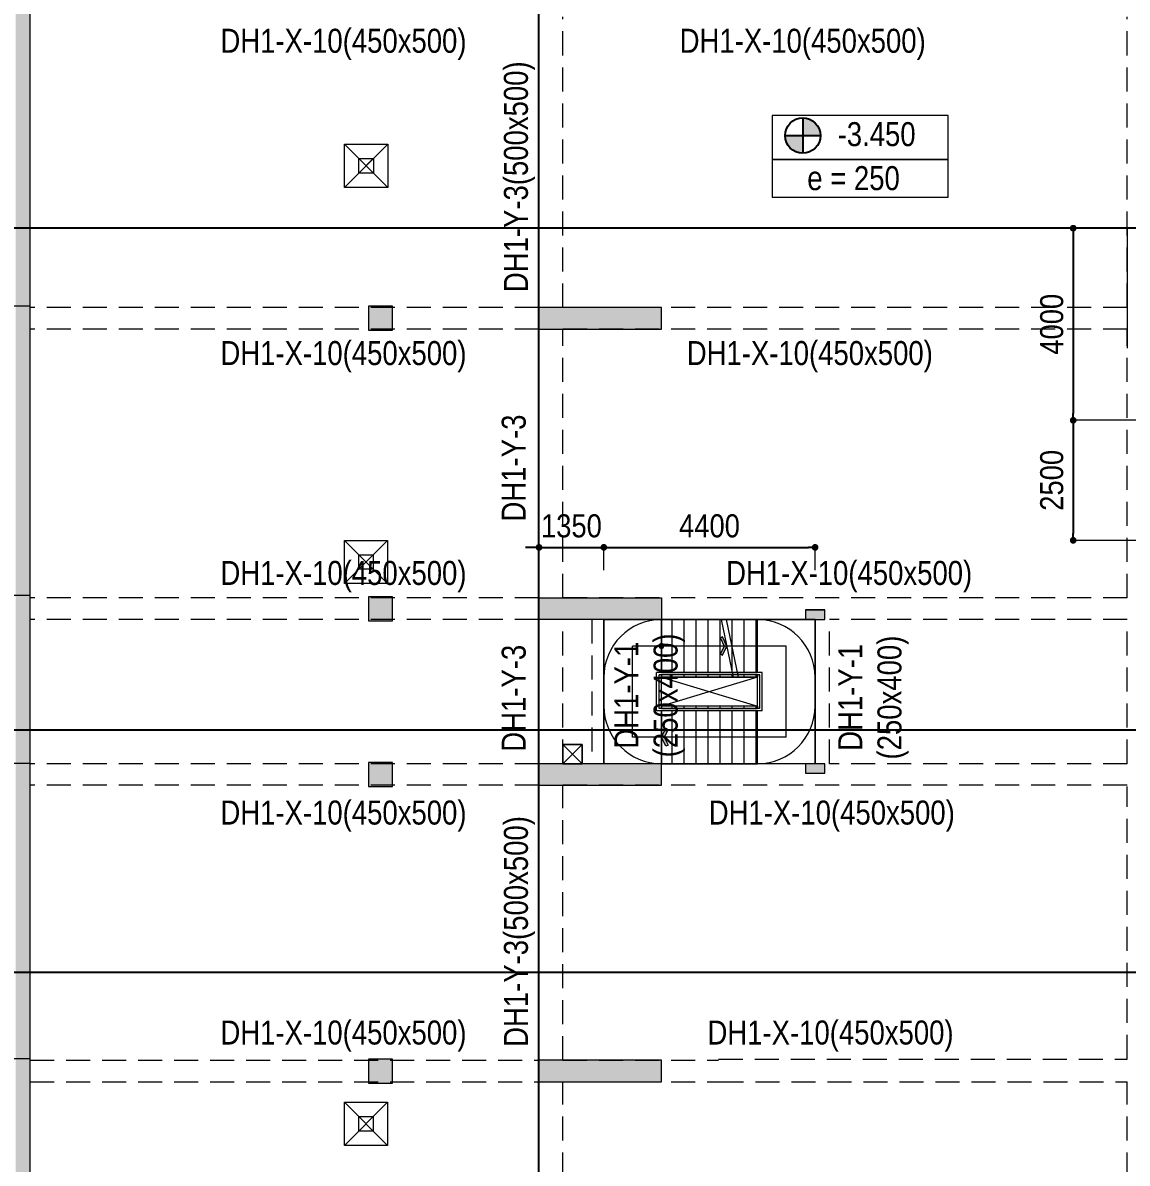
# Model space of a CAD drawing. Header units: millimetres. Extents: x 3718783 to 4027851, y 882487 to 1100782.
# Drawn here: x 3783429 to 3806429, y 1039626 to 1063373 of the extents above; entities that cross this region are included whole.
import ezdxf
from ezdxf.enums import TextEntityAlignment as Align

# ---------------------------------------------------------------- set-up
doc = ezdxf.new("R2010")
doc.units = ezdxf.units.MM
doc.header["$LTSCALE"] = 200
doc.header["$MEASUREMENT"] = 0
for name, pattern in [('CHG_XX_Damsan_Ham 1$0$HIDDEN', [0.375, 0.25, -0.125]), ('CHG_XX_Luoi truc$0$MB_Luoi truc$0$Center101', [13, 10, -1, 1, -1]), ('HIDDEN', [0.375, 0.25, -0.125])]:
    doc.linetypes.add(name, pattern=pattern)
doc.layers.get('Defpoints').update_dxf_attribs({"color": 14, "lineweight": 0})
for name, color, linetype, lineweight in [('$0$DBAO', 3, 'Continuous', 13), ('$0$TTP-TEXT', 30, 'Continuous', 5), ('CHG_XX_Cot_Ham 1$0$Ap0302_PC', 150, 'Continuous', 9), ('CHG_XX_Cot_Ham 1$0$Ap0302_PC @ 1', 150, 'Continuous', 9), ('CHG_XX_Cot_Ham 1$0$Ap0302_PC @ 150', 150, 'Continuous', 9), ('CHG_XX_Cot_Ham 1$0$Ap0311_H', 8, 'Continuous', 15), ('CHG_XX_Cot_Ham 1$0$KTV', 47, 'Continuous', 9), ('CHG_XX_Cot_Ham 1$0$S_Concrete_Cont_2 Normal', 2, 'Continuous', 13), ('CHG_XX_Damsan_Ham 1$0$CHUTO', 51, 'Continuous', 15), ('CHG_XX_Damsan_Ham 1$0$DGIONG', 4, 'Continuous', 13), ('CHG_XX_Damsan_Ham 1$0$DMo', 254, 'CHG_XX_Damsan_Ham 1$0$HIDDEN', 9), ('CHG_XX_Damsan_Ham 1$0$Star Lo Mo', 5, 'Continuous', 13), ('CHG_XX_Damsan_Ham 1$0$tam cap ram', 8, 'Continuous', 5), ('Dim 200', 1, 'Continuous', 5), ('DMo', 254, 'HIDDEN', 9), ('TEXT P Y', 2, 'Continuous', 15)]:
    doc.layers.add(name, color=color, linetype=linetype, lineweight=lineweight)
for name, color, linetype in [('$0$GHI CHU', 7, 'Continuous'), ('CHG_XX_Cot_Ham 1$0$mb_cot tang 1-3$0$Concrete Line', 6, 'Continuous'), ('CHG_XX_Luoi truc$0$Grid', 34, 'Continuous'), ('CHG_XX_Luoi truc$0$Grid Line', 251, 'CHG_XX_Luoi truc$0$MB_Luoi truc$0$Center101'), ('mb_cot tang 1-3$0$Concrete Line', 6, 'Continuous'), ('TEXT P X', 1, 'Continuous')]:
    doc.layers.add(name, color=color, linetype=linetype)
doc.styles.add('$0$TTP-HelCon', font='VHELVCN_0.TTF')
doc.styles.add('CHG_XX_Damsan_Ham 1$0$MB Ham 1$0$VNI-HelveC', font='VHELVCN_0.TTF')
doc.styles.add('CHG_XX_Luoi truc$0$MB_Luoi truc$0$Grid A-F$0$VNI-HelveCB', font='VHELVCB_0.TTF')
doc.styles.add('MB_Luoi truc$0$Arial_C', font='arial.ttf', dxfattribs={"width": 0.85})
doc.styles.add('TTP-HelCon', font='VHELVCN_0.TTF')
doc.dimstyles.new('200', dxfattribs={"dimscale": 200, "dimtxt": 2.4, "dimasz": 0.7, "dimexe": 0.0003, "dimexo": 0, "dimgap": 1, "dimtad": 1, "dimdec": 0, "dimzin": 12, "dimdsep": 46, "dimtxsty": 'MB_Luoi truc$0$Arial_C', "dimblk": 'MB_Luoi truc$0$_Dot', "dimcen": 0.5, "dimclrd": 256, "dimclre": 8, "dimclrt": 1, "dimadec": 0, "dimazin": 0, "dimtfac": 1, "dimtdec": 0, "dimtix": 1, "dimtmove": 2, "dimatfit": 3, "dimldrblk": 'MB_Luoi truc$0$HTT Arrow 30', "dimfxl": 1, "dimtolj": 1, "dimtzin": 0, "dimlwe": -1, "dimarcsym": 0})

# ---------------------------------------------------------------- blocks, each defined once
blk = doc.blocks.new('*U402')
at = {"layer": 'CHG_XX_Luoi truc$0$Grid Line'}
blk.add_line((0, 0), (0, 608), dxfattribs=at)
at = {"layer": 'CHG_XX_Luoi truc$0$Grid', "lineweight": -2, "style": 'CHG_XX_Luoi truc$0$MB_Luoi truc$0$Grid A-F$0$VNI-HelveCB'}
for tag, p in [('GRIDSUB', (0, 617)), ('GRID', (0, -9))]:
    blk.add_attdef(tag, text='', height=5, dxfattribs=at).set_placement(p, align=Align.MIDDLE)
blk = doc.blocks.new('*U403')
at = {"layer": 'CHG_XX_Luoi truc$0$Grid Line'}
blk.add_line((0, 0), (0, 438), dxfattribs=at)
at = {"layer": 'CHG_XX_Luoi truc$0$Grid', "lineweight": -2, "style": 'CHG_XX_Luoi truc$0$MB_Luoi truc$0$Grid A-F$0$VNI-HelveCB'}
for tag, p in [('GRIDSUB', (0, 447)), ('GRID', (0, -9))]:
    blk.add_attdef(tag, text='', height=5, dxfattribs=at).set_placement(p, align=Align.MIDDLE)
blk = doc.blocks.new('CHG_XX_Luoi truc')
at = {"layer": 'CHG_XX_Luoi truc$0$Grid', "xscale": 300, "yscale": 300, "zscale": 300}
blk.add_blockref('*U402', (0, -12747), dxfattribs=at)
at = {"layer": 'CHG_XX_Luoi truc$0$Grid', "xscale": 300.0000000000013, "yscale": 300.0000000000013, "zscale": 300.0000000000013, "rotation": 90}
for p in [(110703, 141050), (110703, 130600), (110703, 125550)]:
    blk.add_blockref('*U403', p, dxfattribs=at)
blk = doc.blocks.new('*U548')
at = {"layer": 'CHG_XX_Cot_Ham 1$0$Ap0302_PC @ 1'}
h = blk.add_hatch(color=256, dxfattribs=at)
h.dxf.hatch_style = 1
h.paths.add_polyline_path([(450, 0), (0, 0), (0, -2550), (450, -2550)])
at = {"layer": 'CHG_XX_Cot_Ham 1$0$Ap0302_PC @ 150'}
h = blk.add_hatch(color=256, dxfattribs=at)
h.dxf.hatch_style = 1
h.paths.add_polyline_path([(450, 0), (0, 0), (0, -2550), (450, -2550)])
blk = doc.blocks.new('CHG_XX_Cot_Ham 1$0$Block A_C450x2250')
at = {"layer": 'CHG_XX_Cot_Ham 1$0$Ap0302_PC'}
blk.add_lwpolyline([(450, -2550), (0, -2550), (0, 0), (450, 0)], close=True, dxfattribs=at)
blk.add_blockref('*U548', (0, 0), dxfattribs=at)
blk = doc.blocks.new('*U550')
at = {"layer": 'CHG_XX_Cot_Ham 1$0$Ap0302_PC @ 1'}
h = blk.add_hatch(color=3, dxfattribs=at)
h.dxf.hatch_style = 1
h.paths.add_polyline_path([(-250, -250), (-250, 250), (250, 250), (250, -250)])
at = {"layer": 'CHG_XX_Cot_Ham 1$0$Ap0302_PC @ 150'}
h = blk.add_hatch(color=3, dxfattribs=at)
h.dxf.hatch_style = 1
h.paths.add_polyline_path([(-250, -250), (-250, 250), (250, 250), (250, -250)])
blk = doc.blocks.new('CHG_XX_Cot_Ham 1$0$500x500')
at = {"layer": 'CHG_XX_Cot_Ham 1$0$Ap0302_PC'}
blk.add_lwpolyline([(250, -250), (250, 250), (-250, 250), (-250, -250)], close=True, dxfattribs=at)
blk.add_blockref('*U550', (0, 0), dxfattribs=at)
blk = doc.blocks.new('CHG_XX_Cot_Ham 1')
at = {"layer": 'CHG_XX_Cot_Ham 1$0$Ap0311_H'}
h = blk.add_hatch(color=256, dxfattribs=at)
h.dxf.hatch_style = 1
h.paths.add_polyline_path([(99639.2, 163400), (-10900, 163400), (-10900, 85450), (-300, 85450), (-300, 84050), (32350, 84050), (32350, -9000), (103575.5, -9000), (106050, -6022), (106050, 158254.3)])
h.paths.add_polyline_path([(99533.7, 163100), (105750, 158110.4), (105750, 90450), (105650, 90450), (105650, 90450), (105750, 90450), (105750, 13850), (105750, 13825.9), (105750, -5913.6), (103434.7, -8700), (93600, -8700), (32650, -8700), (32650, 84350), (0, 84350), (0, 85750), (-10600, 85750), (-10600, 163100), (93600, 163100)], flags=16)
at = {"layer": 'CHG_XX_Cot_Ham 1$0$KTV'}
h = blk.add_hatch(color=256, dxfattribs=at)
h.dxf.hatch_style = 1
h.paths.add_polyline_path([(5550, 133100), (5550, 132900), (5950, 132900), (5950, 133100)])
h = blk.add_hatch(color=256, dxfattribs=at)
h.dxf.hatch_style = 1
h.paths.add_polyline_path([(5550, 129900), (5550, 129700), (5950, 129700), (5950, 129900)])
at = {"layer": 'CHG_XX_Cot_Ham 1$0$Ap0302_PC'}
blk.add_lwpolyline([(105750, 90444), (105750, -5913.6), (103434.7, -8700), (32650, -8700), (32650, 84350), (0, 84350), (0, 85750), (-10600, 85750), (-10600, 163100), (99533.7, 163100), (105750, 158110.4), (105750, 127475.9)], dxfattribs=at)
at = {"layer": 'CHG_XX_Cot_Ham 1$0$KTV'}
for points in [[(5550, 133100), (5550, 132900), (5950, 132900), (5950, 133100)], [(5550, 129900), (5550, 129700), (5950, 129700), (5950, 129900)]]:
    blk.add_lwpolyline(points, close=True, dxfattribs=at)
at = {"layer": 'CHG_XX_Cot_Ham 1$0$Ap0302_PC', "xscale": -1, "rotation": 90}
for p in [(0, 139400), (0, 129900), (0, 123725)]:
    blk.add_blockref('CHG_XX_Cot_Ham 1$0$Block A_C450x2250', p, dxfattribs=at)
at = {"layer": 'CHG_XX_Cot_Ham 1$0$Ap0302_PC', "rotation": 90}
blk.add_blockref('CHG_XX_Cot_Ham 1$0$Block A_C450x2250', (0, 132900), dxfattribs=at)
at = {"layer": 'CHG_XX_Cot_Ham 1$0$mb_cot tang 1-3$0$Concrete Line'}
blk.add_blockref('CHG_XX_Luoi truc', (0, 0), dxfattribs=at)
at = {"layer": 'CHG_XX_Cot_Ham 1$0$S_Concrete_Cont_2 Normal'}
for p in [(-3298.6, 139175), (-3300, 133125), (-3300, 129675), (-3300, 123497.9)]:
    blk.add_blockref('CHG_XX_Cot_Ham 1$0$500x500', p, dxfattribs=at)
blk = doc.blocks.new('CHG_XX_Damsan_Ham 1$0$MB Ham 1$0$Arrow 60')
at = {"linetype": 'ByBlock', "lineweight": -2}
h = blk.add_hatch(color=0, dxfattribs=at)
h.paths.add_polyline_path([(1.88, 0.94), (1.65, 1.38), (0, 0.56), (-1.65, 1.38), (-1.88, 0.94), (0, 0)], flags=17)
h.paths.add_polyline_path([(1.65, 1.38), (1.88, 0.94), (0, 0), (-1.88, 0.94), (-1.65, 1.38), (0, 0.56)])
blk.add_hatch(color=0, dxfattribs=at).paths.add_polyline_path([(1.65, 1.38), (1.88, 0.94), (0, 0), (-1.88, 0.94), (-1.65, 1.38), (0, 0.56)])
at = {"color": 0, "linetype": 'ByBlock', "lineweight": -2}
blk.add_lwpolyline([(1.65, 1.38), (1.88, 0.94), (0, 0), (-1.88, 0.94), (-1.65, 1.38), (0, 0.56)], close=True, dxfattribs=at)
blk = doc.blocks.new('CHG_XX_Damsan_Ham 1$0$MB Ham 1$0$Dot')
at = {"linetype": 'ByBlock', "lineweight": -2}
h = blk.add_hatch(color=0, dxfattribs=at)
edge = h.paths.add_edge_path()
edge.add_arc((0, 0), 0.5, 0, 360)
at = {"color": 0, "linetype": 'ByBlock', "lineweight": -2}
blk.add_line((0, -1), (0, 1), dxfattribs=at)
blk.add_circle((0, 0), 0.5, dxfattribs=at)
blk = doc.blocks.new('CHG_XX_Damsan_Ham 1$0$ArchStaire')
at = {"layer": 'CHG_XX_Damsan_Ham 1$0$tam cap ram'}
h = blk.add_hatch(dxfattribs=at)
h.set_pattern_fill('_USER', color=256, scale=250, angle=90, pattern_type=0)
h.set_pattern_definition([(90, (2200, 3000), (-250, 2e-14), [])])
h.paths.add_polyline_path([(-7700, -8150), (-9700, -8150), (-9700, -9250), (-7700, -9250)])
h.paths.add_polyline_path([(-7700, -9300), (-9700, -9300), (-9700, -9350), (-7700, -9350)])
h.paths.add_polyline_path([(-7700, -9950), (-9700, -9950), (-9700, -10000), (-7700, -10000)])
h.paths.add_polyline_path([(-7700, -10050), (-9700, -10050), (-9700, -11150), (-7700, -11150)])
for p, q in [((0, 0), (0, -2500)), ((0, 0), (7000, 0)), ((-6500, -8150), (-10900, -8150)), ((-10900, -8150), (-10900, -11150)), ((-9700, -9250), (-9700, -8150)), ((-8200, -9350), (-8450, -8150)), ((-8098, -9350), (-8348, -8150)), ((-7700, -9250), (-7700, -8150)), ((-6500, -11150), (-6500, -8150)), ((-10300, -10600), (-10300, -8700)), ((-7100, -8700), (-10300, -8700)), ((-7100, -10600), (-7100, -8700)), ((-9800, -10050), (-9800, -9250)), ((-7600, -9250), (-9800, -9250)), ((-7600, -10050), (-7600, -9250)), ((-10900, -9950), (-10900, -9350)), ((-9750, -10000), (-9750, -9300)), ((-7650, -9300), (-9750, -9300)), ((-9700, -10000), (-9700, -9300)), ((-7700, -9350), (-9700, -9350)), ((-7700, -10000), (-7700, -9300)), ((-7700, -9300), (-7700, -9350)), ((-7650, -10000), (-7650, -9300)), ((-7700, -9950), (-9700, -9950)), ((-7700, -9950), (-7700, -10000)), ((-7600, -10050), (-9800, -10050)), ((-7650, -10000), (-9750, -10000)), ((-9700, -11150), (-9700, -10050)), ((-7700, -11150), (-7700, -10050)), ((-7100, -10600), (-10300, -10600)), ((-11750, -11150), (-11350, -10750)), ((-11350, -11150), (-11750, -10750)), ((-6500, -11150), (-10900, -11150))]:
    blk.add_line(p, q, dxfattribs=at)
for points in [[(-7700, -8150), (-9700, -8150), (-9700, -9250), (-7700, -9250)], [(-7700, -9300), (-9700, -9300), (-9700, -9350), (-7700, -9350)], [(-7700, -9950), (-9700, -9950), (-9700, -10000), (-7700, -10000)], [(-7700, -10050), (-9700, -10050), (-9700, -11150), (-7700, -11150)], [(-11750, -11150), (-11350, -11150), (-11350, -10750), (-11750, -10750)]]:
    blk.add_lwpolyline(points, close=True, dxfattribs=at)
for points in [[(-9700, -9350), (-7700, -9950)], [(-7700, -9350), (-9700, -9950)]]:
    blk.add_lwpolyline(points, dxfattribs=at)
for centre, start, end in [((-9700, -9350), 90, 180), ((-7700, -9350), 0, 90), ((-9700, -9950), 180, 270), ((-7700, -9950), 270, 0)]:
    blk.add_arc(centre, 1200, start, end, dxfattribs=at)
at = {"layer": 'CHG_XX_Damsan_Ham 1$0$tam cap ram', "yscale": 100, "zscale": 100}
for name, p, xscale, rotation in [('CHG_XX_Damsan_Ham 1$0$MB Ham 1$0$Arrow 60', (-8335, -8700), -100, 90), ('CHG_XX_Damsan_Ham 1$0$MB Ham 1$0$Dot', (-9700, -8700), -100, 90), ('CHG_XX_Damsan_Ham 1$0$MB Ham 1$0$Arrow 60', (-9700, -10600), 100, 270)]:
    blk.add_blockref(name, p, dxfattribs=dict(at, xscale=xscale, rotation=rotation))
at = {"layer": 'CHG_XX_Damsan_Ham 1$0$tam cap ram', "style": 'CHG_XX_Damsan_Ham 1$0$MB Ham 1$0$VNI-HelveC'}
blk.add_attdef('OPENING', text='', height=100, dxfattribs=at).set_placement((65550, -45777), align=Align.MIDDLE_CENTER)
blk = doc.blocks.new('CHG_XX_Damsan_Ham 1', base_point=(3089256, -609981))
at = {"layer": 'CHG_XX_Damsan_Ham 1$0$DMo', "ltscale": 10}
for p, q in [((0, 139400), (0, 145450)), ((500, 139400), (500, 145450)), ((12250, 139400), (12250, 145450)), ((0, 139400), (-10600, 139400)), ((12250, 139400), (500, 139400)), ((0, 138950), (-10600, 138950)), ((0, 133350), (0, 138950)), ((12250, 138950), (500, 138950)), ((500, 133350), (500, 138950)), ((12250, 133350), (12250, 138950)), ((0, 133350), (-10600, 133350)), ((12250, 133350), (500, 133350)), ((0, 132900), (-10600, 132900)), ((0, 129900), (0, 132900)), ((5700, 132900), (500, 132900)), ((500, 129900), (500, 132900)), ((1350, 132900), (5700, 132900)), ((1350, 129900), (1350, 132900)), ((5750, 129900), (5750, 132900)), ((5750, 132900), (5750, 129900)), ((12250, 132900), (6050, 132900)), ((6050, 129900), (6050, 132900)), ((12250, 129900), (12250, 132900)), ((0, 129900), (-10600, 129900)), ((5700, 129900), (500, 129900)), ((5700, 129900), (1350, 129900)), ((12250, 129900), (6050, 129900)), ((0, 129450), (-10600, 129450)), ((0, 123725), (0, 129450)), ((12250, 129450), (500, 129450)), ((500, 123725), (500, 129450)), ((12250, 123750), (12250, 129425)), ((12250, 123750), (12250, 129400)), ((-10600, 123725), (0, 123725)), ((500, 123725), (3742, 123725)), ((3742, 123750), (12250, 123750)), ((-10600, 123275), (0, 123275)), ((0, 117550), (0, 123275)), ((500, 123275), (3758, 123275)), ((500, 117550), (500, 123275)), ((3758, 123275), (12250, 123275)), ((12250, 117550), (12250, 123275))]:
    blk.add_line(p, q, dxfattribs=at)
for points in [[(1100, 132900), (1100, 129900)], [(1350, 132900), (1350, 129900)], [(1350, 132900), (1350, 130750)]]:
    blk.add_lwpolyline(points, dxfattribs=at)
at = {"layer": 'CHG_XX_Damsan_Ham 1$0$Star Lo Mo'}
for p, q in [((-4050, 141900), (-3150, 142800)), ((-4050, 142800), (-3150, 141900)), ((-4052, 133650), (-3152, 134550)), ((-4052, 134550), (-3152, 133650)), ((500, 129900), (900, 130300)), ((900, 129900), (500, 130300)), ((-4052, 121950), (-3152, 122850)), ((-4052, 122850), (-3152, 121950))]:
    blk.add_line(p, q, dxfattribs=at)
for points in [[(-4050, 142800), (-3150, 142800), (-3150, 141900), (-4050, 141900)], [(-3750, 142500), (-3449, 142500), (-3449, 142199), (-3750, 142199)], [(-3750, 142500), (-3449, 142500), (-3449, 142199), (-3750, 142199)], [(-4052, 134550), (-3152, 134550), (-3152, 133650), (-4052, 133650)], [(-3752, 134250), (-3451, 134250), (-3451, 133949), (-3752, 133949)], [(-3752, 134250), (-3451, 134250), (-3451, 133949), (-3752, 133949)], [(1350, 129900), (1350, 132900), (5750, 132900), (5750, 129900)], [(500, 130300), (900, 130300), (900, 129900), (500, 129900)], [(-4052, 122850), (-3152, 122850), (-3152, 121950), (-4052, 121950)], [(-3752, 122550), (-3451, 122550), (-3451, 122249), (-3752, 122249)], [(-3752, 122550), (-3451, 122550), (-3451, 122249), (-3752, 122249)]]:
    blk.add_lwpolyline(points, close=True, dxfattribs=at)
for points in [[(-3750, 142199), (-3450, 142500)], [(-3750, 142500), (-3449, 142199)], [(-3752, 133949), (-3452, 134250)], [(-3752, 134250), (-3451, 133949)], [(-3752, 122249), (-3452, 122550)], [(-3752, 122550), (-3451, 122249)]]:
    blk.add_lwpolyline(points, dxfattribs=at)
at = {"layer": 'CHG_XX_Damsan_Ham 1$0$CHUTO'}
blk.add_blockref('CHG_XX_Damsan_Ham 1$0$ArchStaire', (12250, 141050), dxfattribs=at)
at = {"layer": 'CHG_XX_Damsan_Ham 1$0$DGIONG'}
blk.add_blockref('CHG_XX_Cot_Ham 1', (0, 0), dxfattribs=at)
blk = doc.blocks.new('$0$Hh2')
at = {"layer": '$0$GHI CHU'}
h = blk.add_hatch(color=256, dxfattribs=at)
h.dxf.hatch_style = 1
h.paths.add_polyline_path([(-991105, 1978264, 0.414214), (-991473, 1978632), (-991473, 1978264)])
h.paths.add_polyline_path([(-991473, 1977895), (-991473, 1978264), (-991841, 1978264, 0.414214)])
at = {"layer": '$0$DBAO'}
for points in [[(-992113, 1978683), (-992113, 1977767), (-988446, 1977767), (-988446, 1978683)], [(-992113, 1977767), (-992113, 1976983), (-988446, 1976983), (-988446, 1977767)]]:
    blk.add_lwpolyline(points, close=True, dxfattribs=at)
at = {"layer": '$0$GHI CHU'}
for p, q in [((-991473, 1978632), (-991473, 1977895)), ((-991841, 1978264), (-991105, 1978264))]:
    blk.add_line(p, q, dxfattribs=at)
blk.add_circle((-991473, 1978264), 368, dxfattribs=at)
at = {"layer": '$0$TTP-TEXT', "style": '$0$TTP-HelCon'}
for s, p in [(' -3.450', (-990906, 1978044)), ('e = 250', (-991379, 1977128))]:
    blk.add_text(s, height=500, dxfattribs=at).set_placement(p)
blk = doc.blocks.new('MB_Luoi truc$0$_Dot')
at = {"color": 0, "linetype": 'ByBlock', "lineweight": -2}
blk.add_line((-0.5, 0), (-1, 0), dxfattribs=at)
at = {"color": 0, "linetype": 'ByBlock', "const_width": 0.5}
blk.add_lwpolyline([(-0.25, 0, 1), (0.25, 0, 1)], format="xyb", close=True, dxfattribs=at)
blk = doc.blocks.new('*D161')
at = {"layer": 'Defpoints', "color": 0, "transparency": 16777216}
for p in [(3783279, 1063946), (3781358, 1057471), (3783579, 1057471)]:
    blk.add_point(p, dxfattribs=at)
at = {"layer": 'Dim 200', "color": 8, "transparency": 16777216}
for p, q in [((3783279, 1063946), (3781358, 1063946)), ((3783579, 1057471), (3781358, 1057471))]:
    blk.add_line(p, q, dxfattribs=at)
at = {"layer": 'Dim 200', "lineweight": -2, "transparency": 16777216}
blk.add_line((3781358, 1063806), (3781358, 1057611), dxfattribs=at)
at = {"layer": 'Dim 200', "lineweight": -2, "transparency": 16777216, "xscale": 140, "yscale": 140, "zscale": 140}
for p, rotation in [((3781358, 1063946), 90), ((3781358, 1057471), 270)]:
    blk.add_blockref('MB_Luoi truc$0$_Dot', p, dxfattribs=dict(at, rotation=rotation))
at = {"layer": 'Dim 200', "color": 1, "transparency": 16777216, "insert": (3780913, 1060708), "char_height": 480, "attachment_point": 5, "rotation": 90, "style": 'MB_Luoi truc$0$Arial_C'}
blk.add_mtext('\\A1;6475', dxfattribs=at)
blk = doc.blocks.new('MB_Luoi truc$0$HTT Arrow 30')
blk.add_hatch(color=256).paths.add_polyline_path([(-2.5, 0.375), (-2.5, -0.375), (0, 0)])
at = {"color": 0, "linetype": 'ByBlock', "lineweight": -2}
for p, q in [((0, 0), (-2.5, 0.375)), ((-2.5, -0.375), (-2.5, 0.375)), ((0, 0), (-2.5, -0.375))]:
    blk.add_line(p, q, dxfattribs=at)
blk = doc.blocks.new('*D162')
at = {"layer": 'Defpoints', "color": 0, "transparency": 16777216}
for p in [(3783579, 1057471), (3781358, 1051446), (3783579, 1051446)]:
    blk.add_point(p, dxfattribs=at)
at = {"layer": 'Dim 200', "color": 8, "transparency": 16777216}
for p, q in [((3783579, 1057471), (3781358, 1057471)), ((3783579, 1051446), (3781358, 1051446))]:
    blk.add_line(p, q, dxfattribs=at)
at = {"layer": 'Dim 200', "lineweight": -2, "transparency": 16777216}
blk.add_line((3781358, 1057331), (3781358, 1051586), dxfattribs=at)
at = {"layer": 'Dim 200', "lineweight": -2, "transparency": 16777216, "xscale": 140, "yscale": 140, "zscale": 140}
for p, rotation in [((3781358, 1057471), 90), ((3781358, 1051446), 270)]:
    blk.add_blockref('MB_Luoi truc$0$_Dot', p, dxfattribs=dict(at, rotation=rotation))
at = {"layer": 'Dim 200', "color": 1, "transparency": 16777216, "insert": (3780913, 1054458), "char_height": 480, "attachment_point": 5, "rotation": 90, "style": 'MB_Luoi truc$0$Arial_C'}
blk.add_mtext('\\A1;6025', dxfattribs=at)
blk = doc.blocks.new('*D163')
at = {"layer": 'Defpoints', "color": 0, "transparency": 16777216}
for p in [(3783579, 1051446), (3781358, 1048646), (3783579, 1048646)]:
    blk.add_point(p, dxfattribs=at)
at = {"layer": 'Dim 200', "color": 8, "transparency": 16777216}
for p, q in [((3783579, 1051446), (3781358, 1051446)), ((3783579, 1048646), (3781358, 1048646))]:
    blk.add_line(p, q, dxfattribs=at)
at = {"layer": 'Dim 200', "lineweight": -2, "transparency": 16777216}
blk.add_line((3781358, 1051306), (3781358, 1048786), dxfattribs=at)
at = {"layer": 'Dim 200', "lineweight": -2, "transparency": 16777216, "xscale": 140, "yscale": 140, "zscale": 140}
for p, rotation in [((3781358, 1051446), 90), ((3781358, 1048646), 270)]:
    blk.add_blockref('MB_Luoi truc$0$_Dot', p, dxfattribs=dict(at, rotation=rotation))
at = {"layer": 'Dim 200', "color": 1, "transparency": 16777216, "insert": (3780913, 1050046), "char_height": 480, "attachment_point": 5, "rotation": 90, "style": 'MB_Luoi truc$0$Arial_C'}
blk.add_mtext('\\A1;2800', dxfattribs=at)
blk = doc.blocks.new('*D164')
at = {"layer": 'Defpoints', "color": 0, "transparency": 16777216}
for p in [(3783579, 1048646), (3781358, 1047946), (3783579, 1047946)]:
    blk.add_point(p, dxfattribs=at)
at = {"layer": 'Dim 200', "lineweight": -2, "transparency": 16777216}
for p, q in [((3781358, 1048786), (3781358, 1048926)), ((3781358, 1048646), (3781358, 1047946)), ((3781358, 1047806), (3781358, 1047666))]:
    blk.add_line(p, q, dxfattribs=at)
at = {"layer": 'Dim 200', "color": 8, "transparency": 16777216}
for p, q in [((3783579, 1048646), (3781358, 1048646)), ((3783579, 1047946), (3781358, 1047946))]:
    blk.add_line(p, q, dxfattribs=at)
at = {"layer": 'Dim 200', "lineweight": -2, "transparency": 16777216, "xscale": 140, "yscale": 140, "zscale": 140}
for p, rotation in [((3781358, 1048646), 270), ((3781358, 1047946), 90)]:
    blk.add_blockref('MB_Luoi truc$0$_Dot', p, dxfattribs=dict(at, rotation=rotation))
at = {"layer": 'Dim 200', "color": 1, "transparency": 16777216, "insert": (3780913, 1048296), "char_height": 480, "attachment_point": 5, "rotation": 90, "style": 'MB_Luoi truc$0$Arial_C'}
blk.add_mtext('\\A1;700', dxfattribs=at)
blk = doc.blocks.new('*D165')
at = {"layer": 'Defpoints', "color": 0, "transparency": 16777216}
for p in [(3783579, 1047946), (3781358, 1043596), (3783579, 1043596)]:
    blk.add_point(p, dxfattribs=at)
at = {"layer": 'Dim 200', "color": 8, "transparency": 16777216}
for p, q in [((3783579, 1047946), (3781358, 1047946)), ((3783579, 1043596), (3781358, 1043596))]:
    blk.add_line(p, q, dxfattribs=at)
at = {"layer": 'Dim 200', "lineweight": -2, "transparency": 16777216}
blk.add_line((3781358, 1047806), (3781358, 1043736), dxfattribs=at)
at = {"layer": 'Dim 200', "lineweight": -2, "transparency": 16777216, "xscale": 140, "yscale": 140, "zscale": 140}
for p, rotation in [((3781358, 1047946), 90), ((3781358, 1043596), 270)]:
    blk.add_blockref('MB_Luoi truc$0$_Dot', p, dxfattribs=dict(at, rotation=rotation))
at = {"layer": 'Dim 200', "color": 1, "transparency": 16777216, "insert": (3780913, 1045771), "char_height": 480, "attachment_point": 5, "rotation": 90, "style": 'MB_Luoi truc$0$Arial_C'}
blk.add_mtext('\\A1;4350', dxfattribs=at)
blk = doc.blocks.new('*D166')
at = {"layer": 'Defpoints', "color": 0, "transparency": 16777216}
for p in [(3783579, 1043596), (3781358, 1041796), (3783579, 1041796)]:
    blk.add_point(p, dxfattribs=at)
at = {"layer": 'Dim 200', "color": 8, "transparency": 16777216}
for p, q in [((3783579, 1043596), (3781358, 1043596)), ((3783579, 1041796), (3781358, 1041796))]:
    blk.add_line(p, q, dxfattribs=at)
at = {"layer": 'Dim 200', "lineweight": -2, "transparency": 16777216}
blk.add_line((3781358, 1043456), (3781358, 1041936), dxfattribs=at)
at = {"layer": 'Dim 200', "lineweight": -2, "transparency": 16777216, "xscale": 140, "yscale": 140, "zscale": 140}
for p, rotation in [((3781358, 1043596), 90), ((3781358, 1041796), 270)]:
    blk.add_blockref('MB_Luoi truc$0$_Dot', p, dxfattribs=dict(at, rotation=rotation))
at = {"layer": 'Dim 200', "color": 1, "transparency": 16777216, "insert": (3780913, 1042696), "char_height": 480, "attachment_point": 5, "rotation": 90, "style": 'MB_Luoi truc$0$Arial_C'}
blk.add_mtext('\\A1;1800', dxfattribs=at)
blk = doc.blocks.new('*D167')
at = {"layer": 'Defpoints', "color": 0, "transparency": 16777216}
for p in [(3783579, 1041796), (3781358, 1035621), (3783579, 1035621)]:
    blk.add_point(p, dxfattribs=at)
at = {"layer": 'Dim 200', "color": 8, "transparency": 16777216}
for p, q in [((3783579, 1041796), (3781358, 1041796)), ((3783579, 1035621), (3781358, 1035621))]:
    blk.add_line(p, q, dxfattribs=at)
at = {"layer": 'Dim 200', "lineweight": -2, "transparency": 16777216}
blk.add_line((3781358, 1041656), (3781358, 1035761), dxfattribs=at)
at = {"layer": 'Dim 200', "lineweight": -2, "transparency": 16777216, "xscale": 140, "yscale": 140, "zscale": 140}
for p, rotation in [((3781358, 1041796), 90), ((3781358, 1035621), 270)]:
    blk.add_blockref('MB_Luoi truc$0$_Dot', p, dxfattribs=dict(at, rotation=rotation))
at = {"layer": 'Dim 200', "color": 1, "transparency": 16777216, "insert": (3780913, 1038708), "char_height": 480, "attachment_point": 5, "rotation": 90, "style": 'MB_Luoi truc$0$Arial_C'}
blk.add_mtext('\\A1;6175', dxfattribs=at)
blk = doc.blocks.new('*D176')
at = {"layer": 'Defpoints', "color": 0, "transparency": 16777216}
for p in [(3795529, 1052450), (3794179, 1051972), (3795529, 1051972)]:
    blk.add_point(p, dxfattribs=at)
at = {"layer": 'Dim 200', "lineweight": -2, "transparency": 16777216}
for p, q in [((3794039, 1052450), (3793899, 1052450)), ((3794179, 1052450), (3795529, 1052450)), ((3795669, 1052450), (3795809, 1052450))]:
    blk.add_line(p, q, dxfattribs=at)
at = {"layer": 'Dim 200', "color": 8, "transparency": 16777216}
for p, q in [((3794179, 1051972), (3794179, 1052450)), ((3795529, 1051972), (3795529, 1052450))]:
    blk.add_line(p, q, dxfattribs=at)
at = {"layer": 'Dim 200', "lineweight": -2, "transparency": 16777216, "xscale": 140, "yscale": 140, "zscale": 140}
blk.add_blockref('MB_Luoi truc$0$_Dot', (3794179, 1052450), dxfattribs=at)
at = {"layer": 'Dim 200', "lineweight": -2, "transparency": 16777216, "xscale": 140, "yscale": 140, "zscale": 140, "rotation": 180}
blk.add_blockref('MB_Luoi truc$0$_Dot', (3795529, 1052450), dxfattribs=at)
at = {"layer": 'Dim 200', "color": 1, "transparency": 16777216, "insert": (3794854, 1052895), "char_height": 480, "attachment_point": 5, "style": 'MB_Luoi truc$0$Arial_C'}
blk.add_mtext('\\A1;1350', dxfattribs=at)
blk = doc.blocks.new('*D177')
at = {"layer": 'Defpoints', "color": 0, "transparency": 16777216}
for p in [(3799929, 1052450), (3795529, 1051972), (3799929, 1051972)]:
    blk.add_point(p, dxfattribs=at)
at = {"layer": 'Dim 200', "color": 8, "transparency": 16777216}
for p, q in [((3795529, 1051972), (3795529, 1052450)), ((3799929, 1051972), (3799929, 1052450))]:
    blk.add_line(p, q, dxfattribs=at)
at = {"layer": 'Dim 200', "lineweight": -2, "transparency": 16777216}
blk.add_line((3795669, 1052450), (3799789, 1052450), dxfattribs=at)
at = {"layer": 'Dim 200', "lineweight": -2, "transparency": 16777216, "xscale": 140, "yscale": 140, "zscale": 140, "rotation": 180}
blk.add_blockref('MB_Luoi truc$0$_Dot', (3795529, 1052450), dxfattribs=at)
at = {"layer": 'Dim 200', "lineweight": -2, "transparency": 16777216, "xscale": 140, "yscale": 140, "zscale": 140}
blk.add_blockref('MB_Luoi truc$0$_Dot', (3799929, 1052450), dxfattribs=at)
at = {"layer": 'Dim 200', "color": 1, "transparency": 16777216, "insert": (3797729, 1052895), "char_height": 480, "attachment_point": 5, "style": 'MB_Luoi truc$0$Arial_C'}
blk.add_mtext('\\A1;4400', dxfattribs=at)
blk = doc.blocks.new('*D178')
at = {"layer": 'Defpoints', "color": 0, "transparency": 16777216}
for p in [(3806429, 1059096), (3805304, 1055096), (3806729, 1055096)]:
    blk.add_point(p, dxfattribs=at)
at = {"layer": 'Dim 200', "color": 8, "transparency": 16777216}
for p, q in [((3806429, 1059096), (3805304, 1059096)), ((3806729, 1055096), (3805304, 1055096))]:
    blk.add_line(p, q, dxfattribs=at)
at = {"layer": 'Dim 200', "lineweight": -2, "transparency": 16777216}
blk.add_line((3805304, 1058956), (3805304, 1055236), dxfattribs=at)
at = {"layer": 'Dim 200', "lineweight": -2, "transparency": 16777216, "xscale": 140, "yscale": 140, "zscale": 140}
for p, rotation in [((3805304, 1059096), 90), ((3805304, 1055096), 270)]:
    blk.add_blockref('MB_Luoi truc$0$_Dot', p, dxfattribs=dict(at, rotation=rotation))
at = {"layer": 'Dim 200', "color": 1, "transparency": 16777216, "insert": (3804859, 1057096), "char_height": 480, "attachment_point": 5, "rotation": 90, "style": 'MB_Luoi truc$0$Arial_C'}
blk.add_mtext('\\A1;4000', dxfattribs=at)
blk = doc.blocks.new('*D179')
at = {"layer": 'Defpoints', "color": 0, "transparency": 16777216}
for p in [(3806729, 1055096), (3805304, 1052596), (3807329, 1052596)]:
    blk.add_point(p, dxfattribs=at)
at = {"layer": 'Dim 200', "color": 8, "transparency": 16777216}
for p, q in [((3806729, 1055096), (3805304, 1055096)), ((3807329, 1052596), (3805304, 1052596))]:
    blk.add_line(p, q, dxfattribs=at)
at = {"layer": 'Dim 200', "lineweight": -2, "transparency": 16777216}
blk.add_line((3805304, 1054956), (3805304, 1052736), dxfattribs=at)
at = {"layer": 'Dim 200', "lineweight": -2, "transparency": 16777216, "xscale": 140, "yscale": 140, "zscale": 140}
for p, rotation in [((3805304, 1055096), 90), ((3805304, 1052596), 270)]:
    blk.add_blockref('MB_Luoi truc$0$_Dot', p, dxfattribs=dict(at, rotation=rotation))
at = {"layer": 'Dim 200', "color": 1, "transparency": 16777216, "insert": (3804859, 1053846), "char_height": 480, "attachment_point": 5, "rotation": 90, "style": 'MB_Luoi truc$0$Arial_C'}
blk.add_mtext('\\A1;2500', dxfattribs=at)

msp = doc.modelspace()

# ---------------------------------------------------------------- block references
msp.add_blockref('$0$Hh2', (4791144.76471, -917239.54852))
at = {"layer": 'DMo'}
msp.add_blockref('CHG_XX_Damsan_Ham 1', (6883434.59583, 308064.69934), dxfattribs=at)
at = {"layer": 'mb_cot tang 1-3$0$Concrete Line'}
msp.add_blockref('CHG_XX_Cot_Ham 1', (3794178.65102, 918045.71079), dxfattribs=at)
msp.add_blockref('CHG_XX_Cot_Ham 1', (3794178.65102, 918045.71079), dxfattribs=at)

# ---------------------------------------------------------------- texts
at = {"layer": 'TEXT P X', "style": 'TTP-HelCon'}
for p in [(3787544.74552, 1062748.96718), (3797108.75802, 1062748.96718), (3787544.74552, 1056245.87796), (3797256.53152, 1056245.87796), (3787544.74552, 1051667.44581), (3798076.14402, 1051667.44581), (3787544.74552, 1046677.71101), (3797714.24602, 1046677.71101), (3787544.74552, 1042097.25301), (3797688.04402, 1042097.25301)]:
    msp.add_text('DH1-X-10(450x500)', height=500, dxfattribs=at).set_placement(p)
at = {"layer": 'TEXT P Y', "style": 'TTP-HelCon'}
for s, p in [('DH1-Y-3(500x500)', (3793948.15319, 1057764.58029)), ('DH1-Y-3', (3793901.68569, 1052988.52549)), ('(250x400)', (3797065.84366, 1048077.36766)), ('(250x400)', (3801727.62018, 1048033.10119)), ('DH1-Y-3', (3793901.68569, 1048194.50449)), ('DH1-Y-1', (3796248.32839, 1048258.50816)), ('DH1-Y-1', (3800910.1049, 1048214.24169)), ('DH1-Y-3(500x500)', (3793948.15319, 1042048.15779))]:
    msp.add_text(s, height=500, rotation=90, dxfattribs=at).set_placement(p)

# ---------------------------------------------------------------- dimensions: what is measured, and where the dimension line sits
at = {"layer": 'Dim 200'}
for base, p1, p2, picture, middle in [((3781358.4335, 1057470.7108), (3783278.65102, 1063945.71079), (3783578.64745, 1057470.7108), '*D161', (3780913.35847, 1060708.21079)), ((3805304.4595, 1055095.71081), (3806428.64941, 1059095.71079), (3806728.65102, 1055095.71081), '*D178', (3804859.38447, 1057095.7108)), ((3781358.4335, 1051445.7108), (3783578.64745, 1057470.7108), (3783578.64745, 1051445.7108), '*D162', (3780913.35847, 1054458.2108)), ((3805304.4595, 1052595.71077), (3806728.65102, 1055095.71081), (3807328.65102, 1052595.71077), '*D179', (3804859.38447, 1053845.71079)), ((3781358.4335, 1048645.71079), (3783578.64745, 1051445.7108), (3783578.65102, 1048645.71079), '*D163', (3780913.35847, 1050045.71079)), ((3781358.4335, 1047945.7108), (3783578.65102, 1048645.71079), (3783578.64745, 1047945.7108), '*D164', (3780913.35847, 1048295.71079)), ((3781358.4335, 1043595.71079), (3783578.64745, 1047945.7108), (3783578.65102, 1043595.71079), '*D165', (3780913.19476, 1045770.71079)), ((3781358.4335, 1041795.7108), (3783578.65102, 1043595.71079), (3783578.65102, 1041795.7108), '*D166', (3780913.35847, 1042695.7108)), ((3781358.4335, 1035620.7108), (3783578.65102, 1041795.7108), (3783578.65102, 1035620.7108), '*D167', (3780913.35847, 1038708.2108))]:
    dim = msp.add_linear_dim(base=base, p1=p1, p2=p2, angle=90, dimstyle='200', override={"dimarcsym": 1}, dxfattribs=at)
    dim.commit()
    dim.dimension.update_dxf_attribs({"geometry": picture, "text_midpoint": middle})
for base, p1, p2, picture, middle in [((3795528.651, 1052449.839), (3794178.65035, 1051972.1045), (3795528.651, 1051972.1045), '*D176', (3794853.65068, 1052895.07774)), ((3799928.64939, 1052449.839), (3795528.651, 1051972.1045), (3799928.64939, 1051972.1045), '*D177', (3797728.6502, 1052894.91403))]:
    dim = msp.add_linear_dim(base=base, p1=p1, p2=p2, dimstyle='200', override={"dimarcsym": 1}, dxfattribs=at)
    dim.commit()
    dim.dimension.update_dxf_attribs({"geometry": picture, "text_midpoint": middle})

doc.saveas('drawing.dxf')
